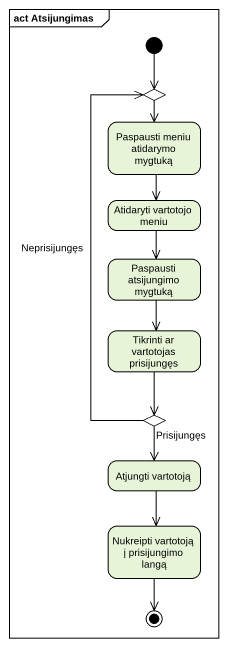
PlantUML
@startuml
mainframe act Atsijungimas
hide empty description
state choice1 <<choice>>
state "Paspausti meniu atidarymo mygtuką" as Paspausti_meniu_atidarymo
state "Atidaryti vartotojo meniu" as Atidaryti_vartotojo_meniu
state "Paspausti atsijungimo mygtuką" as Paspausti_atsijungimo
state "Tikrinti ar vartotojas prisijungęs" as Tikrinti_ar_vartotojas
state choice2 <<choice>>
state "Atjungti vartotoją" as Atjungti_vartotoją
state "Nukreipti vartotoją į prisijungimo langą" as Nukreipti_vartotoją_į
[*] --> choice1
choice1 --> Paspausti_meniu_atidarymo
Paspausti_meniu_atidarymo --> Atidaryti_vartotojo_meniu
Atidaryti_vartotojo_meniu --> Paspausti_atsijungimo
Paspausti_atsijungimo --> Tikrinti_ar_vartotojas
Tikrinti_ar_vartotojas --> choice2
choice2 -up-> choice1 : Neprisijungęs
choice2 --> Atjungti_vartotoją : Prisijungęs
Atjungti_vartotoją --> Nukreipti_vartotoją_į
Nukreipti_vartotoją_į --> [*]
@enduml
